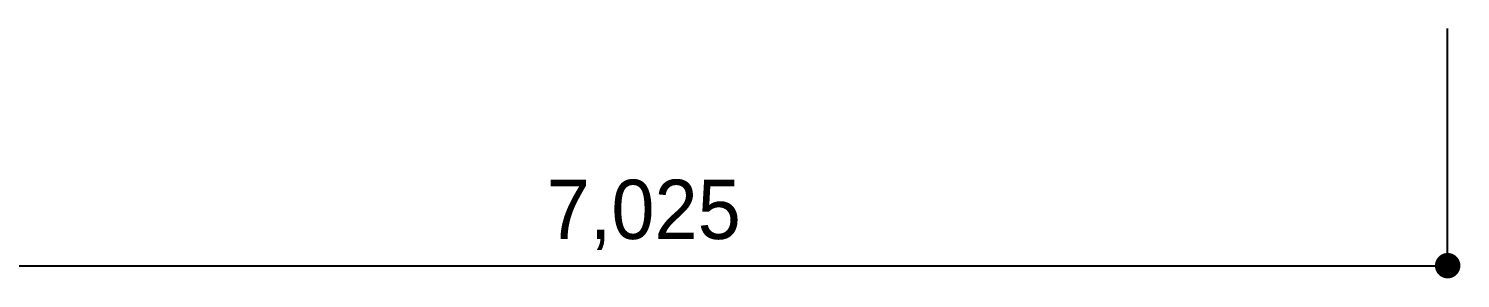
# Model space of a CAD drawing. Header units: metres. Extents: x 3558 to 3726, y 2272 to 2391.
# Drawn here: x 3644.36 to 3658.16, y 2295.35 to 2297.76 of the extents above; entities that cross this region are included whole.
import ezdxf
from ezdxf.enums import TextEntityAlignment as Align

# ---------------------------------------------------------------- set-up
doc = ezdxf.new("R2010")
doc.units = ezdxf.units.M
doc.header["$LTSCALE"] = 0.3
doc.layers.add('CC-DIML', color=1, linetype='Continuous')
doc.layers.add('CC-DIMT', color=3, linetype='Continuous')
doc.styles.get("Standard").update_dxf_attribs({"font": '돋움.ttf'})

msp = doc.modelspace()

# ---------------------------------------------------------------- linework, layer by layer
at = {"layer": 'CC-DIML'}
for p, q in [((3658.03616421191, 2295.469891484226), (3658.03616421191, 2297.755605769484)), ((3608.255211840804, 2295.469891484226), (3658.03616421191, 2295.469891484226))]:
    msp.add_line(p, q, dxfattribs=at)
at = {"layer": 'CC-DIML', "const_width": 0.1224489795665139}
msp.add_lwpolyline([(3658.07945646385, 2295.426599232287, 0.9999999999999999), (3657.992871960005, 2295.5131837361, 0.9999999999999999)], format="xyb", close=True, dxfattribs=at)

# ---------------------------------------------------------------- texts
at = {"layer": 'CC-DIMT'}
msp.add_text('7,025', height=0.5714285713144848, dxfattribs=at).set_placement((3650.289735642016, 2295.727034341358), align=Align.CENTER)

doc.saveas('drawing.dxf')
